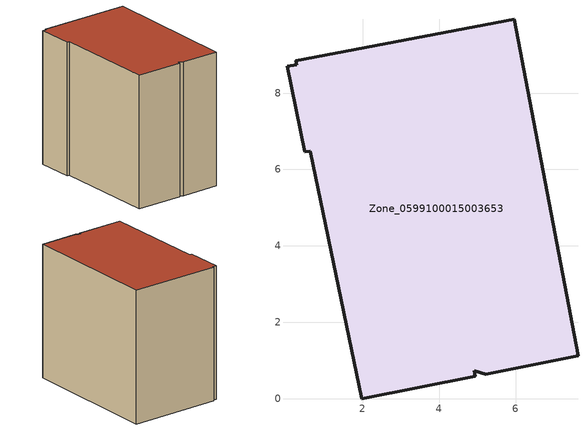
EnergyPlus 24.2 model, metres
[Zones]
Zone_0599100015003653
 floor ground (C_G): 4.95,0.59 1.97,0 0.63,6.48 0.49,6.46 0.02,8.7 0.27,8.73 0.25,8.84 5.96,9.93 7.63,1.12 5.22,0.64 4.92,0.74 z0.82
 wall outside (C_F): 7.63,1.12 5.96,9.93 0.25,8.84 0.27,8.73 0.02,8.7 0.49,6.46 0.63,6.48 1.97,0 4.95,0.59 4.92,0.74 5.22,0.64 7.63,1.12 z0.82:9.35
 roof outside (C_R): 1.97,0 4.95,0.59 4.92,0.74 5.22,0.64 7.63,1.12 5.96,9.93 0.25,8.84 0.27,8.73 0.02,8.7 0.49,6.46 0.63,6.48 z9.35
[BUILDING]
Pand.0599100015003653: North Axis=0; Terrain=City; Loads Convergence Tolerance Value=0.04; Temperature Convergence Tolerance Value=0.4; Solar Distribution=FullExterior; Maximum Number of Warmup Days=25; Minimum Number of Warmup Days=1
[Site:Location]
Rotterdam.The.Hague.AP_ZH_NLD Design_Conditions: Latitude=51.96; Longitude=4.45; Time Zone=1; Elevation=-4.5
[SITE:GROUNDTEMPERATURE:BUILDINGSURFACE]
18, 18, 18, 18, 18, 18, 18, 18, 18, 18, 18, 18
[MATERIAL] Thermal Absorptance=0.9; Solar Absorptance=0.7; Visible Absorptance=0.7
Name | Roughness | Thickness | Conductivity | Density | Specific Heat
G.TI.1975-1991 | MediumSmooth | 0.15 | 0.288461 | 540 | 1210
F.TI.1975-1991 | Rough | 0.3 | 0.230769 | 1920 | 840
R.TI.1975-1991 | MediumRough | 0.2 | 0.153846 | 1500 | 1000
[CONSTRUCTION]
C_G: G.TI.1975-1991
C_F: F.TI.1975-1991
C_R: R.TI.1975-1991
[ZONE]
Zone_0599100015003653: Type=1; Multiplier=1; Ceiling Height=Autocalculate; Volume=Autocalculate; Floor Area=autocalculate; Part of Total Floor Area=Yes
[ZONEINFILTRATION:DESIGNFLOWRATE]
Infil_Zone_0599100015003653: Zone or ZoneList or Space or SpaceList=Zone_0599100015003653; Schedule=AlwaysOn; Design Flow Rate Calculation Method=Flow/Area; Flow Rate per Floor Area=0.003; Constant Term Coefficient=1; Temperature Term Coefficient=0; Velocity Term Coefficient=0; Velocity Squared Term Coefficient=0
[HVACTEMPLATE:ZONE:IDEALLOADSAIRSYSTEM]
Zone_0599100015003653: Maximum Heating Supply Air Temperature=50; Minimum Cooling Supply Air Temperature=13; Maximum Heating Supply Air Humidity Ratio=0.0156; Minimum Cooling Supply Air Humidity Ratio=0.0077; Heating Limit=NoLimit; Cooling Limit=NoLimit; Dehumidification Control Type=ConstantSensibleHeatRatio; Cooling Sensible Heat Ratio=0.7; Dehumidification Setpoint=60; Humidification Control Type=None; Humidification Setpoint=30; Outdoor Air Method=None; Outdoor Air Flow Rate per Person=0.00944; Outdoor Air Flow Rate per Zone Floor Area=0; Outdoor Air Flow Rate per Zone=0; Demand Controlled Ventilation Type=None; Outdoor Air Economizer Type=NoEconomizer; Heat Recovery Type=None; Sensible Heat Recovery Effectiveness=0.7; Latent Heat Recovery Effectiveness=0.65
[ZONECONTROL:THERMOSTAT]
ThermostatControl_Zone_0599100015003653: Zone or ZoneList=Zone_0599100015003653; Control Type Schedule=DualSetpointControlType; Control 1=Thermostat_Zone_0599100015003653; Temperature Difference Between Cutout And Setpoint=0
[THERMOSTATSETPOINT:DUALSETPOINT]
Thermostat_Zone_0599100015003653: Heating Setpoint Temperature Schedule=HeatingSetpoint_Zone_0599100015003653; Cooling Setpoint Temperature Schedule=CoolingSetpoint_Zone_0599100015003653
[SCHEDULE:COMPACT]
HeatingSetpoint_Zone_0599100015003653: Through: 12/31, For: AllDays, Until: 24:00, 21
CoolingSetpoint_Zone_0599100015003653: Through: 12/31, For: AllDays, Until: 24:00, 24
DualSetpointControlType: Through: 12/31, For: AllDays, Until: 24:00, 4
AlwaysOn: Through: 12/31, For: AllDays, Until: 24:00, 1
